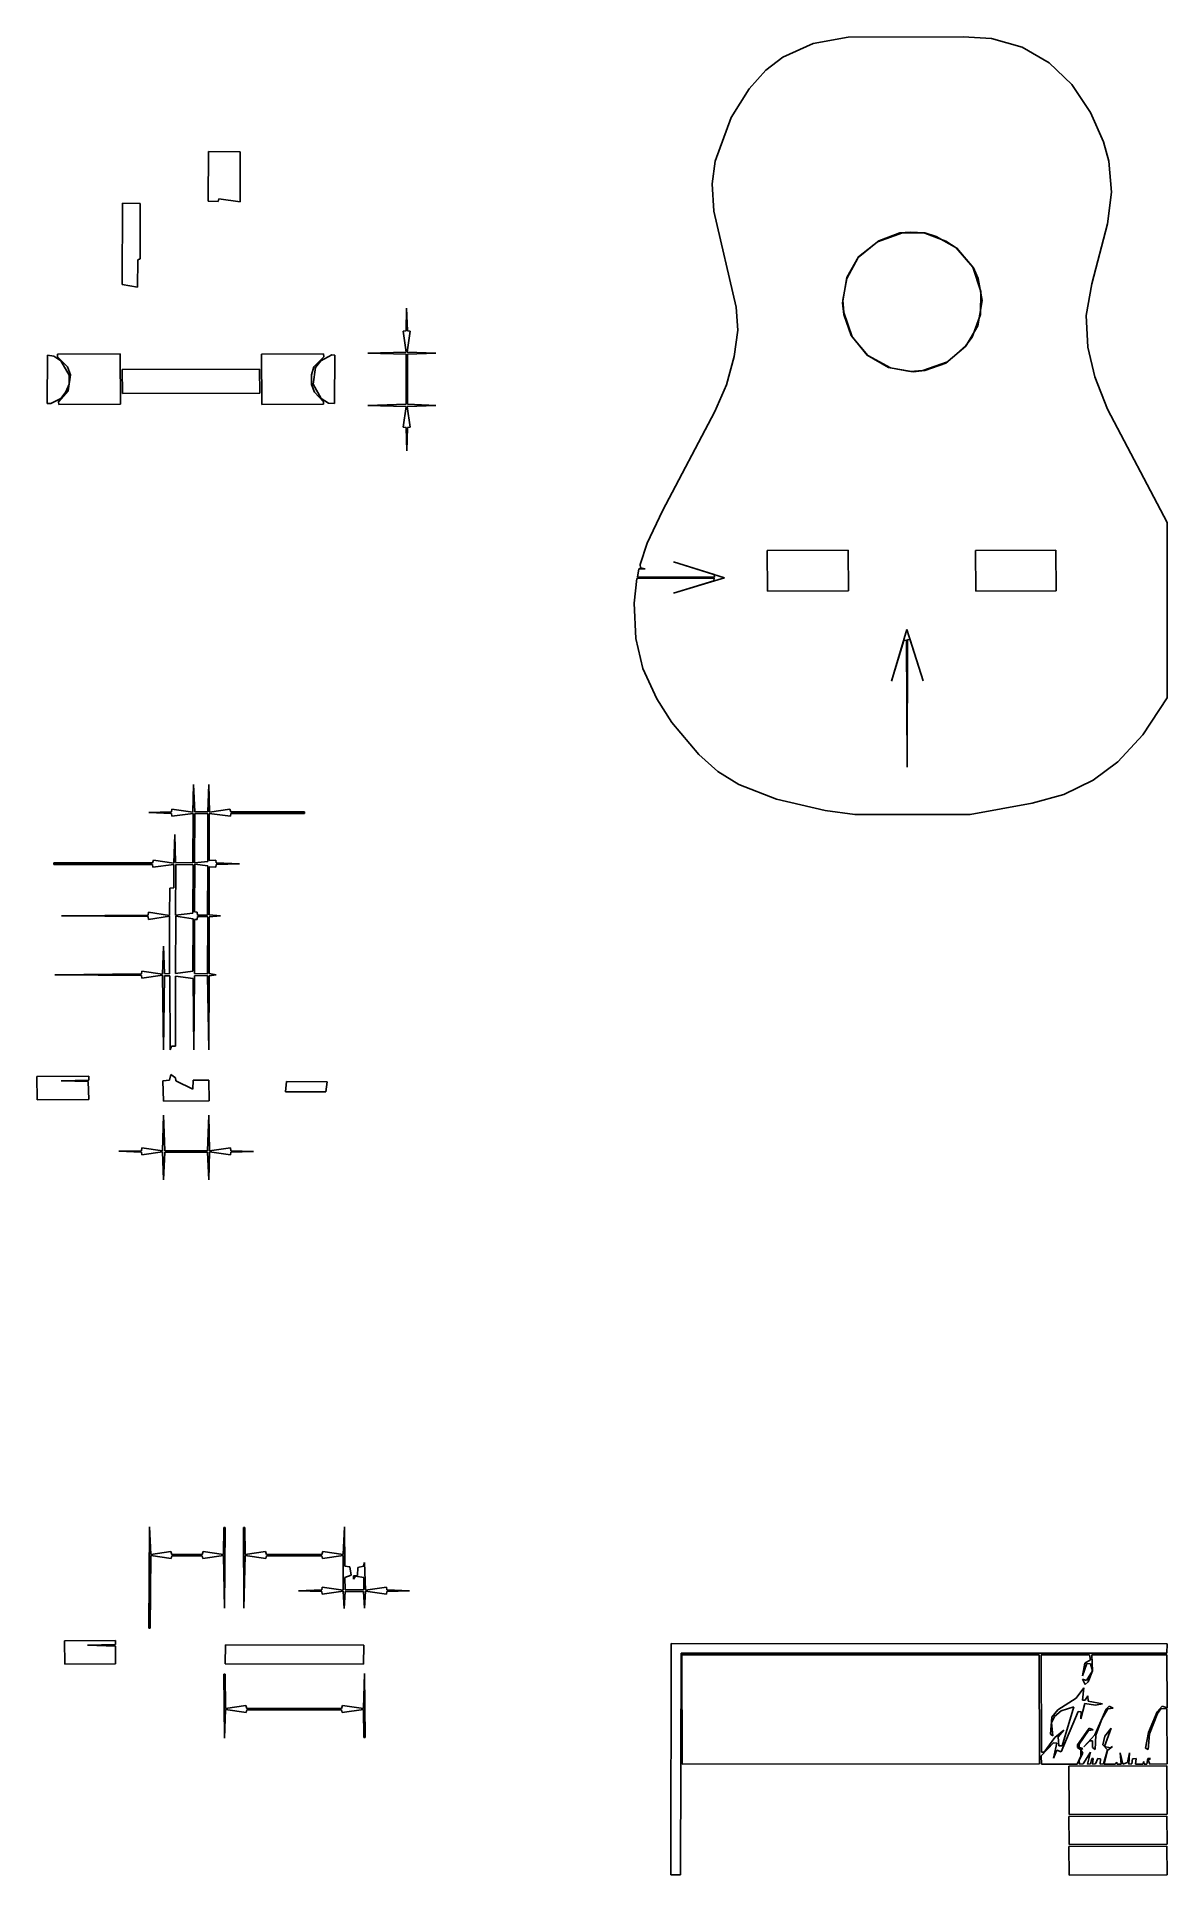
# Model space of a CAD drawing. Extents: x 42 to 198, y 9 to 263.
import ezdxf

# ---------------------------------------------------------------- set-up
doc = ezdxf.new("R2010")
doc.units = 0

msp = doc.modelspace()

# ---------------------------------------------------------------- linework, layer by layer
at = {"layer": 'BRIDGE_ROUTE'}
for p, q in [((129.75, 9.52), (129.79, 41.44)), ((129.79, 41.44), (198.2, 41.4)), ((198.2, 41.4), (198.16, 40.13)), ((131.15, 40.13), (131.06, 9.52)), ((198.16, 40.13), (131.15, 40.13)), ((131.06, 9.52), (129.75, 9.52))]:
    msp.add_line(p, q, dxfattribs=at)
at = {"layer": 'CONTROL_CAVITY'}
for p, q in [((145.2, 260.35), (149.39, 262.26)), ((149.39, 262.26), (154.22, 263.14)), ((154.22, 263.14), (170.05, 263.19)), ((170.05, 263.19), (173.95, 262.93)), ((173.95, 262.93), (178.18, 261.75)), ((178.18, 261.75), (181.91, 259.59)), ((142.83, 258.57), (145.2, 260.35)), ((181.91, 259.59), (185.04, 256.58)), ((140.55, 255.99), (142.83, 258.57)), ((185.04, 256.58), (187.62, 252.73)), ((138.05, 252.05), (140.55, 255.99)), ((135.85, 246), (138.05, 252.05)), ((187.62, 252.73), (189.4, 248.67)), ((189.4, 248.67), (190.16, 246.04)), ((135.42, 242.91), (135.85, 246)), ((190.16, 246.04), (190.5, 241.72)), ((135.68, 239.14), (135.42, 242.91)), ((190.5, 241.72), (189.95, 237.36)), ((138.77, 225.85), (135.68, 239.14)), ((189.95, 237.36), (187.79, 229.07)), ((187.79, 229.07), (187.03, 224.71)), ((138.98, 222.72), (138.77, 225.85)), ((187.03, 224.71), (187.24, 220.35)), ((138.47, 219.07), (138.98, 222.72)), ((137.41, 215.14), (138.47, 219.07)), ((187.24, 220.35), (188.21, 216.28)), ((188.21, 216.28), (189.95, 211.79)), ((135.81, 211.46), (137.41, 215.14)), ((128.57, 197.78), (135.81, 211.46)), ((189.95, 211.79), (198.2, 196.17)), ((126.49, 193.29), (128.57, 197.78)), ((198.2, 196.17), (198.2, 171.96)), ((125.52, 190.37), (126.49, 193.29)), ((125.56, 189.91), (125.52, 190.37)), ((137.16, 188.51), (130.13, 190.75)), ((130.13, 190.75), (135.72, 188.98)), ((124.67, 185.04), (125.05, 188.43)), ((125.05, 188.43), (135.72, 188.47)), ((125.14, 188.6), (125.35, 189.74)), ((135.76, 188.6), (125.14, 188.6)), ((125.35, 189.74), (126.2, 189.78)), ((126.2, 189.78), (125.56, 189.91)), ((130.13, 186.39), (137.16, 188.51)), ((135.68, 188.09), (130.13, 186.39)), ((135.72, 188.47), (135.68, 188.09)), ((135.72, 188.98), (135.76, 188.6)), ((124.93, 180.13), (124.67, 185.04)), ((125.9, 176.02), (124.93, 180.13)), ((127.8, 171.83), (125.9, 176.02)), ((129.88, 168.57), (127.8, 171.83)), ((198.2, 171.96), (194.82, 166.84)), ((133.6, 164.13), (129.88, 168.57)), ((194.82, 166.84), (191.39, 163.11)), ((136.23, 161.8), (133.6, 164.13)), ((191.39, 163.11), (188, 160.61)), ((139.11, 159.98), (136.23, 161.8)), ((144.31, 157.99), (139.11, 159.98)), ((188, 160.61), (183.94, 158.62)), ((151.05, 156.42), (144.31, 157.99)), ((179.58, 157.44), (171.03, 155.87)), ((183.94, 158.62), (179.58, 157.44)), ((155.11, 155.87), (151.05, 156.42)), ((171.03, 155.87), (155.11, 155.87))]:
    msp.add_line(p, q, dxfattribs=at)
at = {"layer": 'JACK_ROUTE'}
for p, q in [((63.92, 160.02), (63.8, 156.17)), ((64.09, 156.21), (63.92, 160.02)), ((66, 160.02), (65.87, 156.25)), ((66.12, 156.17), (66, 160.02)), ((60.88, 156.21), (57.74, 156.13)), ((57.74, 156.13), (60.88, 156)), ((60.92, 156.59), (60.88, 156.21)), ((60.88, 156), (60.92, 155.62)), ((63.8, 156.17), (60.92, 156.59)), ((60.92, 155.62), (63.84, 156)), ((63.84, 156), (63.8, 149.18)), ((65.87, 156.25), (64.09, 156.21)), ((66.08, 149.52), (66.08, 156)), ((66.08, 156), (69, 155.62)), ((68.92, 156.59), (66.12, 156.17)), ((69.05, 156.21), (68.92, 156.59)), ((69, 155.62), (69.05, 156)), ((79.21, 156.21), (69.05, 156.21)), ((69.05, 156), (79.21, 156)), ((79.21, 156), (79.21, 156.21)), ((61.34, 153.08), (61.17, 149.14)), ((61.43, 149.23), (61.34, 153.08)), ((58.25, 149.18), (44.62, 149.18)), ((44.62, 149.18), (44.62, 148.97)), ((44.62, 148.97), (58.25, 148.97)), ((58.38, 149.56), (58.25, 149.18)), ((58.25, 148.97), (58.29, 148.59)), ((58.29, 148.59), (61.21, 148.97)), ((61.17, 149.14), (58.38, 149.56)), ((61.21, 148.97), (61.21, 145.75)), ((63.8, 149.18), (61.43, 149.23)), ((66.97, 149.56), (66.08, 149.52)), ((66.08, 142.03), (66.08, 148.63)), ((66.08, 148.63), (66.97, 148.59)), ((67.01, 149.18), (66.97, 149.56)), ((66.97, 148.59), (67.01, 148.97)), ((70.23, 149.06), (67.01, 149.18)), ((67.01, 148.97), (70.23, 149.06)), ((60.62, 145.71), (60.58, 141.94)), ((61.21, 145.75), (60.62, 145.71)), ((57.7, 142.37), (57.66, 141.99)), ((60.58, 141.94), (57.7, 142.37)), ((57.66, 141.99), (45.72, 141.9)), ((45.72, 141.9), (57.66, 141.77)), ((57.66, 141.77), (57.7, 141.39)), ((57.7, 141.39), (60.58, 141.82)), ((60.58, 141.82), (60.58, 133.86)), ((67.61, 141.86), (66.08, 142.03)), ((66.08, 141.73), (67.61, 141.86)), ((66.08, 133.9), (66.08, 141.73)), ((59.77, 137.67), (59.65, 133.82)), ((59.9, 133.9), (59.77, 137.67)), ((56.73, 133.86), (44.79, 133.73)), ((44.79, 133.73), (56.73, 133.65)), ((56.77, 134.24), (56.73, 133.86)), ((56.73, 133.65), (56.77, 133.27)), ((59.65, 133.82), (56.77, 134.24)), ((56.77, 133.27), (59.65, 133.69)), ((59.65, 133.69), (59.77, 123.4)), ((59.77, 123.4), (59.9, 133.6)), ((60.58, 133.86), (59.9, 133.9)), ((59.9, 133.6), (60.62, 133.6)), ((60.62, 133.6), (60.71, 123.4)), ((61.43, 123.87), (61.43, 133.56)), ((61.43, 133.56), (63.84, 133.22)), ((63.84, 133.22), (63.97, 123.4)), ((63.97, 123.4), (64.05, 133.6)), ((64.05, 133.6), (65.83, 133.65)), ((65.83, 133.65), (66, 123.4)), ((66, 123.4), (66.08, 133.6)), ((67.01, 133.73), (66.08, 133.9)), ((66.08, 133.6), (67.01, 133.73)), ((60.71, 123.4), (60.88, 123.87)), ((60.88, 123.87), (61.43, 123.87)), ((131.28, 39.88), (180.55, 39.92)), ((131.32, 24.81), (131.28, 39.88)), ((180.55, 39.92), (180.59, 24.85)), ((180.59, 24.85), (131.32, 24.81))]:
    msp.add_line(p, q, dxfattribs=at)
at = {"layer": 'SMALL_FEATURE'}
for p, q in [((65.91, 240.5), (65.96, 247.35)), ((65.96, 247.35), (70.36, 247.31)), ((70.36, 247.31), (70.32, 240.41)), ((54.06, 228.98), (54.1, 240.24)), ((54.1, 240.24), (56.56, 240.2)), ((56.56, 240.2), (56.56, 232.54)), ((67.31, 240.45), (65.91, 240.5)), ((67.39, 240.83), (67.31, 240.45)), ((70.32, 240.41), (67.39, 240.83)), ((158.24, 234.91), (161.71, 236.14)), ((161.33, 236.14), (158.41, 235.03)), ((162.73, 236.22), (161.33, 236.14)), ((161.71, 236.14), (164.76, 236.09)), ((164.76, 236.14), (162.73, 236.22)), ((166.33, 235.63), (164.76, 236.14)), ((164.76, 236.09), (167.68, 234.99)), ((155.57, 232.71), (158.24, 234.91)), ((158.41, 235.03), (155.62, 232.83)), ((169.21, 234.02), (166.33, 235.63)), ((167.68, 234.99), (169.08, 234.06)), ((169.08, 234.06), (171.41, 231.39)), ((171.49, 231.31), (169.21, 234.02)), ((56.22, 232.41), (56.18, 228.64)), ((56.56, 232.54), (56.22, 232.41)), ((155.62, 232.83), (154.01, 229.95)), ((154.01, 229.83), (155.57, 232.71)), ((171.41, 231.39), (172.51, 228.05)), ((172.13, 229.83), (171.49, 231.31)), ((56.18, 228.64), (54.06, 228.98)), ((154.01, 229.95), (153.42, 226.48)), ((153.46, 226.86), (154.01, 229.83)), ((172.68, 226.78), (172.13, 229.83)), ((153.42, 226.48), (153.59, 224.87)), ((153.59, 225.13), (153.46, 226.86)), ((172.09, 223.31), (172.68, 226.78)), ((172.51, 228.05), (172.47, 224.87)), ((93.3, 225.72), (93.22, 222.59)), ((93.43, 222.59), (93.3, 225.72)), ((154.73, 221.78), (153.59, 225.13)), ((153.59, 224.87), (154.6, 221.95)), ((170.43, 220.47), (172.09, 223.31)), ((172.47, 224.87), (171.32, 221.74)), ((93.22, 222.59), (92.84, 222.55)), ((92.84, 222.55), (93.26, 219.67)), ((93.39, 219.67), (93.81, 222.55)), ((93.81, 222.55), (93.43, 222.59)), ((154.6, 221.95), (156.8, 219.24)), ((156.93, 219.2), (154.73, 221.78)), ((171.32, 221.74), (170.43, 220.56)), ((43.73, 212.6), (43.77, 219.24)), ((43.77, 219.24), (44.62, 219.12)), ((44.62, 219.12), (45.59, 218.48)), ((45.17, 219.37), (53.81, 219.41)), ((45.17, 219.03), (45.17, 219.37)), ((46.52, 217.64), (45.17, 219.03)), ((45.59, 218.48), (46.74, 216.49)), ((53.81, 219.41), (53.85, 212.47)), ((73.28, 219.37), (81.83, 219.41)), ((73.32, 212.43), (73.28, 219.37)), ((81.87, 219.03), (80.52, 217.64)), ((80.73, 217.55), (81.45, 218.48)), ((81.45, 218.48), (82.97, 219.29)), ((81.83, 219.41), (81.87, 219.03)), ((82.97, 219.29), (83.4, 219.24)), ((83.4, 219.24), (83.35, 212.56)), ((93.26, 219.67), (87.97, 219.54)), ((87.97, 219.54), (93.22, 219.37)), ((93.22, 219.37), (93.22, 212.47)), ((97.32, 219.54), (93.39, 219.67)), ((93.43, 219.37), (97.32, 219.54)), ((93.43, 212.47), (93.43, 219.37)), ((156.8, 219.24), (159.77, 217.55)), ((160.02, 217.51), (156.93, 219.2)), ((167.89, 218.31), (164.51, 217.13)), ((167.68, 218.14), (170.43, 220.47)), ((170.43, 220.56), (167.89, 218.31)), ((46.95, 216.54), (46.52, 217.64)), ((46.61, 214.33), (46.95, 216.54)), ((46.74, 216.49), (46.74, 215.26)), ((54.06, 217.25), (73.03, 217.3)), ((54.1, 213.95), (54.06, 217.25)), ((73.03, 217.3), (73.07, 213.99)), ((80.52, 217.64), (80.18, 216.54)), ((80.18, 216.54), (80.18, 215.22)), ((80.39, 215.26), (80.73, 217.55)), ((159.77, 217.55), (163.15, 216.96)), ((162.77, 217), (160.02, 217.51)), ((164.51, 217.13), (162.77, 217)), ((163.15, 216.96), (164.76, 217.13)), ((164.76, 217.13), (167.68, 218.14)), ((45.59, 213.28), (44.24, 212.56)), ((45.3, 212.81), (46.61, 214.33)), ((46.31, 214.21), (45.59, 213.28)), ((46.74, 215.26), (46.31, 214.21)), ((73.07, 213.99), (54.1, 213.95)), ((80.18, 215.22), (80.6, 214.12)), ((81.53, 213.28), (80.39, 215.26)), ((80.6, 214.12), (81.83, 212.81)), ((82.51, 212.64), (81.53, 213.28)), ((44.24, 212.56), (43.73, 212.6)), ((45.34, 212.43), (45.3, 212.81)), ((53.85, 212.47), (45.34, 212.43)), ((81.83, 212.47), (73.32, 212.43)), ((81.83, 212.81), (81.83, 212.47)), ((83.35, 212.56), (82.51, 212.64)), ((93.22, 212.47), (87.97, 212.3)), ((87.97, 212.3), (93.26, 212.17)), ((93.26, 212.17), (92.84, 209.3)), ((93.39, 212.17), (97.32, 212.3)), ((93.81, 209.3), (93.39, 212.17)), ((97.32, 212.3), (93.43, 212.47)), ((92.84, 209.3), (93.22, 209.25)), ((93.22, 209.25), (93.35, 206.04)), ((93.35, 206.04), (93.43, 209.25)), ((93.43, 209.25), (93.81, 209.3)), ((143.04, 192.28), (154.22, 192.32)), ((143.09, 186.69), (143.04, 192.28)), ((154.22, 192.32), (154.26, 186.73)), ((171.75, 192.28), (182.84, 192.32)), ((171.79, 186.69), (171.75, 192.28)), ((182.84, 192.32), (182.88, 186.73)), ((154.26, 186.73), (143.09, 186.69)), ((182.88, 186.73), (171.79, 186.69)), ((162.31, 181.4), (160.19, 174.24)), ((164.55, 174.29), (162.31, 181.4)), ((160.19, 174.24), (161.88, 179.87)), ((161.88, 179.87), (162.26, 179.92)), ((162.26, 179.92), (162.35, 162.39)), ((162.35, 162.39), (162.39, 180)), ((162.39, 180), (162.77, 179.96)), ((162.77, 179.96), (164.55, 174.29)), ((64.05, 149.18), (64.09, 156)), ((64.09, 156), (65.87, 155.96)), ((65.87, 155.96), (65.87, 149.39)), ((61.43, 141.99), (61.47, 148.97)), ((61.47, 148.97), (63.84, 148.93)), ((63.84, 148.93), (63.8, 142.24)), ((65.87, 149.39), (64.05, 149.18)), ((64.05, 142.41), (64.09, 149.01)), ((64.09, 149.01), (65.87, 148.76)), ((65.87, 148.76), (65.83, 141.99)), ((63.8, 142.24), (61.43, 141.99)), ((64.43, 142.37), (64.05, 142.41)), ((64.47, 141.99), (64.43, 142.37)), ((61.43, 133.94), (61.47, 141.82)), ((61.47, 141.82), (63.84, 141.48)), ((63.84, 141.48), (63.8, 134.24)), ((64.05, 141.35), (64.43, 141.39)), ((64.05, 133.9), (64.05, 141.35)), ((64.43, 141.39), (64.47, 141.77)), ((65.83, 141.99), (64.47, 141.99)), ((64.47, 141.77), (65.87, 141.73)), ((65.87, 141.73), (65.83, 133.86)), ((63.8, 134.24), (61.43, 133.94)), ((65.83, 133.86), (64.05, 133.9)), ((42.29, 119.72), (49.45, 119.76)), ((42.33, 116.5), (42.29, 119.72)), ((49.45, 119.76), (49.45, 119.21)), ((60.79, 119.97), (60.58, 119.21)), ((61.43, 119.51), (60.79, 119.97)), ((61.47, 119.13), (61.43, 119.51)), ((49.45, 119.21), (45.64, 119.13)), ((45.64, 119.13), (49.4, 119)), ((49.4, 119), (49.45, 116.54)), ((60.58, 119.21), (59.69, 119.13)), ((59.69, 119.13), (59.77, 116.29)), ((63.8, 117.94), (61.47, 119.13)), ((63.88, 119.21), (63.8, 117.94)), ((66, 119.21), (63.88, 119.21)), ((66.08, 116.37), (66, 119.21)), ((76.58, 117.6), (76.75, 119)), ((82.17, 117.6), (76.58, 117.6)), ((76.75, 119), (82.34, 118.96)), ((82.34, 118.96), (82.17, 117.6)), ((49.45, 116.54), (42.33, 116.5)), ((59.77, 114.38), (59.65, 109.43)), ((59.77, 116.29), (66.08, 116.37)), ((59.94, 109.47), (59.77, 114.38)), ((66, 114.38), (65.83, 109.47)), ((66.12, 109.43), (66, 114.38)), ((56.73, 109.47), (53.59, 109.39)), ((53.59, 109.39), (56.73, 109.26)), ((56.77, 109.86), (56.73, 109.47)), ((56.73, 109.26), (56.77, 108.88)), ((59.65, 109.43), (56.77, 109.86)), ((56.77, 108.88), (59.65, 109.3)), ((59.65, 109.3), (59.77, 105.45)), ((59.77, 105.45), (59.94, 109.26)), ((65.83, 109.47), (59.94, 109.47)), ((59.94, 109.26), (65.83, 109.26)), ((65.83, 109.26), (66, 105.45)), ((66, 105.45), (66.12, 109.3)), ((69, 109.86), (66.12, 109.43)), ((66.12, 109.3), (69, 108.88)), ((69.05, 109.47), (69, 109.86)), ((69, 108.88), (69.05, 109.26)), ((72.18, 109.35), (69.05, 109.47)), ((69.05, 109.26), (72.18, 109.35)), ((57.83, 57.57), (57.74, 43.56)), ((58, 53.72), (57.83, 57.57)), ((68.07, 57.49), (68.03, 53.72)), ((68.28, 57.49), (68.07, 57.49)), ((68.2, 46.35), (68.28, 57.49)), ((70.78, 57.49), (70.87, 46.35)), ((70.99, 57.49), (70.78, 57.49)), ((71.04, 53.72), (70.99, 57.49)), ((84.71, 57.57), (84.54, 53.72)), ((84.79, 52.15), (84.71, 57.57)), ((57.95, 43.56), (58, 53.59)), ((60.79, 54.14), (58, 53.72)), ((58, 53.59), (60.83, 53.17)), ((60.92, 53.76), (60.79, 54.14)), ((60.83, 53.17), (60.92, 53.55)), ((65.11, 53.76), (60.92, 53.76)), ((60.92, 53.55), (65.11, 53.55)), ((65.24, 54.14), (65.11, 53.76)), ((65.11, 53.55), (65.19, 53.17)), ((65.19, 53.17), (68.03, 53.59)), ((68.03, 53.72), (65.24, 54.14)), ((68.03, 53.59), (68.2, 46.35)), ((70.87, 46.35), (71.04, 53.59)), ((73.83, 54.14), (71.04, 53.72)), ((71.04, 53.59), (73.87, 53.17)), ((73.96, 53.76), (73.83, 54.14)), ((73.87, 53.17), (73.96, 53.55)), ((81.62, 53.76), (73.96, 53.76)), ((73.96, 53.55), (81.62, 53.55)), ((81.75, 54.14), (81.62, 53.76)), ((81.62, 53.55), (81.7, 53.17)), ((81.7, 53.17), (84.54, 53.59)), ((84.54, 53.72), (81.75, 54.14)), ((84.54, 53.59), (84.54, 48.81)), ((85.47, 52.03), (84.79, 52.15)), ((84.79, 50.55), (85.64, 50.88)), ((85.64, 50.88), (85.47, 52.03)), ((86.53, 50.84), (85.98, 50.8)), ((85.98, 50.8), (85.98, 50.33)), ((85.98, 50.33), (86.23, 50.76)), ((86.23, 50.76), (87.38, 50.55)), ((86.57, 51.94), (86.53, 50.84)), ((87.33, 52.11), (86.57, 51.94)), ((87.5, 52.66), (87.33, 52.11)), ((87.63, 48.81), (87.5, 52.66)), ((81.62, 48.85), (78.4, 48.73)), ((78.4, 48.73), (81.62, 48.64)), ((81.66, 49.23), (81.62, 48.85)), ((81.62, 48.64), (81.66, 48.26)), ((84.54, 48.81), (81.66, 49.23)), ((81.66, 48.26), (84.54, 48.68)), ((84.54, 48.68), (84.67, 46.27)), ((84.67, 46.27), (84.84, 48.64)), ((84.84, 48.85), (84.79, 50.55)), ((87.38, 48.9), (84.84, 48.85)), ((84.84, 48.64), (87.33, 48.64)), ((87.33, 48.64), (87.5, 46.35)), ((87.38, 50.55), (87.38, 48.9)), ((87.5, 46.35), (87.63, 48.68)), ((90.51, 49.23), (87.63, 48.81)), ((87.63, 48.68), (90.51, 48.26)), ((90.55, 48.85), (90.51, 49.23)), ((90.51, 48.26), (90.55, 48.64)), ((93.68, 48.73), (90.55, 48.85)), ((90.55, 48.64), (93.68, 48.73)), ((57.74, 43.56), (57.95, 43.56)), ((46.1, 41.83), (53.17, 41.87)), ((46.14, 38.61), (46.1, 41.83)), ((53.17, 41.32), (49.28, 41.23)), ((49.28, 41.23), (53.13, 41.11)), ((53.13, 41.11), (53.17, 38.65)), ((53.17, 41.87), (53.17, 41.32)), ((68.28, 38.65), (68.33, 41.28)), ((68.33, 41.28), (87.38, 41.23)), ((87.38, 41.23), (87.33, 38.61)), ((53.17, 38.65), (46.14, 38.61)), ((87.33, 38.61), (68.28, 38.65)), ((180.81, 39.88), (187.49, 39.92)), ((180.85, 26.46), (180.81, 39.88)), ((186.86, 38.74), (186.52, 37)), ((186.52, 37), (187.11, 38.69)), ((187.62, 39.2), (186.86, 38.74)), ((187.11, 38.69), (187.62, 38.65)), ((187.49, 39.92), (187.62, 39.2)), ((187.62, 38.65), (187.88, 37.68)), ((187.92, 37.68), (187.79, 39.92)), ((187.79, 39.92), (198.16, 39.92)), ((198.16, 39.92), (198.2, 32.6)), ((68.07, 37.25), (68.16, 28.41)), ((68.28, 37.25), (68.07, 37.25)), ((68.33, 32.47), (68.28, 37.25)), ((87.5, 37.34), (87.33, 32.47)), ((87.59, 28.49), (87.5, 37.34)), ((187.07, 36.36), (186.52, 36.53)), ((186.52, 36.53), (186.9, 35.81)), ((186.9, 35.81), (187.32, 36.15)), ((187.88, 37.68), (187.07, 36.36)), ((187.32, 36.15), (187.92, 37.68)), ((185.63, 33.91), (183.13, 32.3)), ((186.69, 35.35), (185.63, 33.91)), ((186.31, 31.07), (186.86, 33.19)), ((186.52, 33.65), (186.69, 35.35)), ((186.9, 33.65), (186.52, 33.65)), ((186.86, 33.19), (188.3, 32.94)), ((187.24, 34.25), (186.9, 33.65)), ((187.28, 33.49), (187.24, 34.25)), ((189.27, 33.15), (187.28, 33.49)), ((188.3, 32.94), (189.27, 33.15)), ((68.16, 28.41), (68.33, 32.34)), ((71.12, 32.89), (68.33, 32.47)), ((68.33, 32.34), (71.16, 31.92)), ((71.25, 32.51), (71.12, 32.89)), ((71.16, 31.92), (71.25, 32.3)), ((84.33, 32.51), (71.25, 32.51)), ((71.25, 32.3), (84.33, 32.3)), ((84.46, 32.89), (84.33, 32.51)), ((84.33, 32.3), (84.41, 31.92)), ((84.41, 31.92), (87.33, 32.34)), ((87.33, 32.47), (84.46, 32.89)), ((87.33, 32.34), (87.38, 28.49)), ((182.29, 31.28), (182.12, 28.96)), ((182.24, 30.52), (182.67, 31.37)), ((182.41, 28.7), (182.24, 30.52)), ((183.13, 32.3), (182.29, 31.28)), ((182.67, 31.37), (183.56, 32.17)), ((183.56, 32.17), (185.34, 32.72)), ((183.6, 26.5), (185.93, 32.09)), ((185.34, 32.72), (183.73, 27.35)), ((185.93, 32.09), (186.35, 32.05)), ((186.35, 32.05), (186.31, 31.07)), ((189.78, 32.38), (188.21, 28.87)), ((188.34, 28.83), (189.19, 31.03)), ((189.19, 31.03), (190.03, 32.43)), ((190.2, 32.81), (189.78, 32.38)), ((190.03, 32.43), (190.75, 32.55)), ((190.75, 32.55), (190.2, 32.81)), ((196.81, 32.05), (195.62, 29.17)), ((195.75, 29), (196.85, 31.79)), ((197.49, 32.81), (196.81, 32.05)), ((196.85, 31.79), (197.32, 32.43)), ((197.32, 32.43), (198.16, 32.51)), ((198.2, 32.6), (197.49, 32.81)), ((198.16, 32.51), (198.2, 24.85)), ((87.38, 28.49), (87.59, 28.49)), ((182.71, 28.49), (181.23, 26.46)), ((182.12, 28.96), (182.41, 28.7)), ((183.94, 29.51), (182.71, 28.49)), ((183.18, 28.58), (183.94, 29.51)), ((183.26, 27.35), (183.18, 28.58)), ((187.45, 29.76), (185.84, 27.47)), ((186.05, 27.56), (187.37, 29.46)), ((188.21, 28.87), (186.69, 27.18)), ((186.69, 27.18), (187.54, 28.02)), ((187.37, 29.46), (188, 29.55)), ((188, 29.55), (187.45, 29.76)), ((187.54, 28.02), (187.92, 28.02)), ((187.92, 28.02), (187.88, 27.09)), ((188.26, 26.84), (188.34, 28.83)), ((189.61, 28.66), (189.31, 27.47)), ((189.57, 27.26), (190.46, 29.76)), ((190.46, 29.76), (189.61, 28.66)), ((195.62, 29.17), (195.2, 27.01)), ((195.58, 26.84), (195.75, 29)), ((180.81, 25.95), (182.54, 27.77)), ((180.85, 24.81), (180.81, 25.95)), ((181.23, 26.46), (180.85, 26.46)), ((182.54, 27.77), (182.96, 27.73)), ((182.96, 27.73), (182.54, 25.65)), ((182.54, 25.65), (182.96, 26.75)), ((182.96, 26.75), (183.6, 26.5)), ((183.73, 27.35), (183.26, 27.35)), ((186.27, 25.91), (185.8, 24.81)), ((185.84, 27.47), (185.84, 27.09)), ((185.84, 27.09), (186.27, 26.8)), ((186.05, 27.09), (186.05, 27.56)), ((186.56, 26.97), (186.05, 27.09)), ((186.05, 25.36), (186.56, 26.33)), ((186.27, 26.8), (186.27, 25.91)), ((186.31, 26.8), (186.56, 26.97)), ((186.56, 26.33), (186.31, 26.8)), ((187.62, 26.46), (186.61, 24.85)), ((187.2, 24.81), (187.62, 26.46)), ((187.79, 25.61), (187.62, 24.85)), ((188, 25.61), (187.79, 25.61)), ((187.88, 27.09), (188.26, 26.84)), ((187.88, 24.81), (188, 25.61)), ((188.64, 25.61), (188.3, 24.85)), ((189.02, 25.53), (188.64, 25.61)), ((188.98, 24.81), (189.02, 25.53)), ((189.31, 27.47), (189.95, 26.8)), ((189.95, 26.8), (189.44, 24.85)), ((189.53, 24.81), (189.99, 26.71)), ((190.33, 27.05), (189.57, 27.26)), ((189.99, 26.71), (190.67, 27.26)), ((190.67, 27.26), (190.33, 27.05)), ((192.07, 24.81), (191.73, 26.37)), ((191.73, 26.37), (191.85, 24.81)), ((193, 26.37), (192.74, 25.06)), ((192.91, 24.81), (193, 26.37)), ((193.42, 25.53), (193.34, 24.85)), ((193.93, 25.61), (193.42, 25.53)), ((193.84, 24.81), (193.93, 25.61)), ((195.2, 27.01), (195.58, 26.84)), ((195.54, 25.61), (195.41, 24.81)), ((195.92, 25.61), (195.54, 25.61)), ((195.58, 25.36), (195.92, 25.61)), ((185.8, 24.81), (180.85, 24.81)), ((184.62, 24.55), (198.16, 24.6)), ((184.66, 17.86), (184.62, 24.55)), ((186.1, 24.81), (186.05, 25.36)), ((186.61, 24.85), (186.1, 24.81)), ((187.62, 24.85), (187.2, 24.81)), ((188.3, 24.85), (187.88, 24.81)), ((189.44, 24.85), (188.98, 24.81)), ((191.01, 24.81), (189.53, 24.81)), ((191.26, 25.1), (191.01, 24.81)), ((191.3, 24.81), (191.26, 25.1)), ((191.85, 24.81), (191.3, 24.81)), ((192.74, 25.06), (192.07, 24.81)), ((193.34, 24.85), (192.91, 24.81)), ((194.82, 24.81), (193.84, 24.81)), ((194.99, 25.19), (194.82, 24.81)), ((195.03, 24.81), (194.99, 25.19)), ((195.41, 24.81), (195.03, 24.81)), ((195.79, 24.81), (195.58, 25.36)), ((198.2, 24.85), (195.79, 24.81)), ((198.16, 24.6), (198.2, 17.91)), ((198.2, 17.91), (184.66, 17.86)), ((184.62, 17.61), (198.16, 17.65)), ((184.66, 13.72), (184.62, 17.61)), ((198.16, 17.65), (198.2, 13.76)), ((184.62, 13.46), (198.16, 13.5)), ((184.66, 9.48), (184.62, 13.46)), ((198.2, 13.76), (184.66, 13.72)), ((198.16, 13.5), (198.2, 9.52)), ((198.2, 9.52), (184.66, 9.48))]:
    msp.add_line(p, q, dxfattribs=at)

doc.saveas('drawing.dxf')
